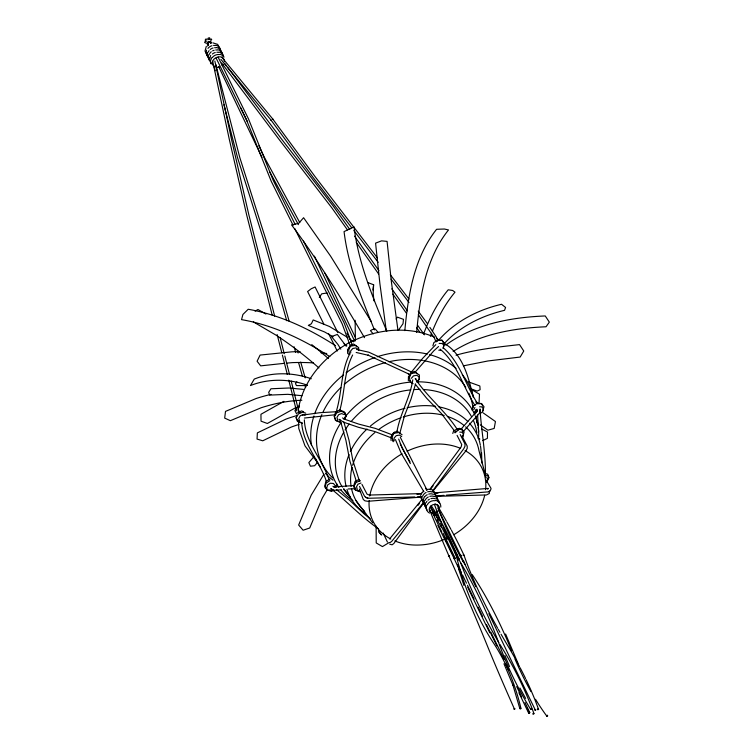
<?xml version="1.0" encoding="UTF-8"?>
<svg xmlns="http://www.w3.org/2000/svg" width="754" height="754" viewBox="0 0 754 754"><rect width="100%" height="100%" fill="white"/><g stroke="black" fill="none" stroke-linecap="round" stroke-linejoin="round"><path stroke-width="1.13" d="M355.125 320.243L355.398 340.808M415.822 379.469L415.85 378.536M479.026 403.795L479.478 394.21L471.043 389.215M367.65 282.505L373.616 284.767L373.192 293.146L373.927 300.874M412.768 379.818C410.195 397.829 399.969 413.814 396.924 431.825M404.832 330.638C408.103 295.37 413.899 257.802 436.594 229.291L444.389 229.018L448.498 229.951C425.548 258.773 419.903 296.812 416.623 332.448M339.762 410.11L339.696 410.742C344.983 392.372 343.805 372.297 352.636 355.002M392.184 436.5L392.514 433.927L394.483 432.051L395.322 432.513M409.479 376.698L409.799 374.125L411.769 372.25L412.617 372.721M372.872 290.045L373.616 284.767M348.951 347.5L351.044 344.88L351.892 345.351M477.037 409.884L476.528 412.306L476.811 411.222L461.137 429.064M480.27 409.309L479.393 413.183L462.956 431.957M487.781 488.583L487.659 489.167L488.224 488.394L434.502 492.88M336.077 486.961L336.633 484.728M354.38 485.444L354.814 483.7M538.573 709.514L538.431 708.788L537.574 709.005L537.715 709.731L538.573 709.514A518.139 171.563 37.3 0 0 526.085 679.618M399.714 433.654L404.474 415.784L410.921 399.337L415.548 384.069M326.784 487.866L327.547 485.058L330.243 483.22L333.466 483.484L335.162 485.642M497.706 628.318A724.575 239.923 37.3 0 1 463.983 555.217L463.39 554.473L463.126 555.444M206.521 50.122L206.106 53.308L207.143 55.824M207.614 52.394L207.209 55.579L209.207 59.293M208.717 54.656L208.302 57.841L209.339 60.358M335.992 486.877L336.821 483.898M432.89 345.813L433.852 342.599L437.537 340.129L442.127 340.412L444.502 343.39L443.182 347.726C460.317 362.325 465.623 385.567 477.791 403.833M422.183 496.245L421.769 499.431L423.767 503.154M424.379 500.779L423.965 503.964L425.963 507.687M425.473 503.05L425.058 506.236L427.056 509.958M426.566 505.321C425.341 508.149 426.811 511.712 429.497 513.106M452.786 433.484L453.465 431.269L457.15 428.8L461.74 429.083L464.115 432.061L462.796 436.396M472.117 410.148L473.22 406.18M475.765 409.601L475.237 411.43L476.321 412.758M411.194 372.353L422.881 358.084L435.793 344.653M462.598 431.392L461.58 428.753L459.714 429.054M482.485 406.067L482.343 404.521L480.76 403.277M344.917 419.394L346.058 416.076L344.107 411.731L339.818 409.997L335.709 411.91L334.192 416.34L336.143 420.685L340.431 422.419M423.616 333.909C429.591 318.113 437.329 302.806 448.215 289.8L452.664 290.478L454.992 292.175C445.303 303.768 438.027 317.17 432.419 331.147M430.383 336.275L431.608 333.202M443.05 348.555L443.955 345.53L442.334 343.541L439.148 343.4M462.664 437.226L463.569 434.2L461.948 432.212L459.723 432.099M349.894 353.569C340.874 371.006 342.118 391.335 336.746 409.903L336.897 412.513M210.63 43.393L210.668 42.101L209.141 42.252M411.364 378.329L413.512 375.869L416.717 375.285L419.017 376.783L419.101 379.535L416.971 382.024M473.644 409.874L474.926 407.499M207.708 42.931L207.548 44.222L208.245 44.42M482.683 411.071L484.002 406.736L481.627 403.758L477.037 403.475L473.352 405.944M206.323 46.324L205.013 51.046L207.011 54.759M210.705 55.4L209.395 60.113L211.393 63.836M211.808 57.672L210.46 60.801L211.007 63.826M327.622 489.054L322.307 498.074L309.715 527.998L303.108 530.232L298.65 525.029L311.242 495.105L323.9 474.257M421.09 493.974L421.986 492.447M424.182 496.98L422.871 501.702L424.87 505.416M486.641 481.797L488.969 477.772L487.687 474.219L484.671 473.276M344.031 419.243L345.021 417.641M486.594 481.957L487.772 479.959L486.924 477.555M296.661 407.857L294.927 410.581L296.633 413.955M519.798 708.524L520.486 708.034L521.023 708.524L520.335 709.024L519.798 708.524L512.937 685.103M319.319 297.387L321.751 293.806L327.179 292.986M396.104 319.083L397.452 317.161L403.484 319.347L403.013 323.692L398.451 330.214M418.14 505.255L419.526 503.37M429.94 489.252L461.175 446.905L461.731 444.558L457.075 435.378M423.965 502.692L393.89 543.455L392.137 544.803L389.705 544.171M432.353 491.316L463.823 448.658L465.011 446.142L464.935 443.918L460.194 434.558M454.907 432.532L456.113 430.968M296.869 381.826L295.464 383.626L296.492 385.586L306.916 385.596M437.094 341.515L438.328 339.969M389.601 538.931L422.052 499.355M430.176 489.44L433.126 485.84M423.644 502.428L391.684 541.41L389.875 542.729M432.57 491.523L466 450.751L467.235 448.262L467.188 446.048L461.995 436.085M314.107 456.5L308.848 462.588L310.441 466.208L314.635 465.718L317.641 462.249M414.728 372.636L433.729 350.912L438.526 346.538M518.922 692.775L528.648 713.086L529.449 713.237L529.751 712.492L524.972 702.492M349.96 346.868L347.537 349.507L347.632 353.409L349.291 354.503M417.019 381.571L419.46 378.838L419.365 374.936L415.727 372.702L411.43 373.456L408.451 376.566L408.357 380.779M455.039 432.824L458.979 429.469M535.067 709.514L534.746 710.221L535.538 710.343L535.858 709.637L535.067 709.514A939.06 27.116 62.1 0 1 503.974 645.179A1313.204 37.917 62.1 0 0 488.837 613.624M209.197 39.302L209.772 38.068L209.197 37.7L207.821 38.426L208.387 39.453M439.186 339.573C455.51 321.345 477.913 309.771 501.542 304.277L505.576 307.453L504.549 310.328C481.731 315.728 459.827 326.51 443.861 343.994M434.558 504.417L435.35 504.03L435.699 504.643M514.209 708.534L513.879 709.222L514.671 709.344L514.991 708.656L514.209 708.534A518.139 25.674 63 0 1 486.924 644.783A724.575 35.9 63 0 0 448.762 555.623A658.628 32.629 63 0 1 429.799 510.335L430.477 510.194M445.755 345.096C474.37 324.163 510.467 317.349 545.255 315.954L549.336 322.137L546.028 326.774C513.794 328.094 480.788 333.947 453.135 351.43M480.1 413.588L482.551 411.901L483.455 408.885L481.834 406.887L479.61 406.774M487.913 478.799L488.799 477.433L487.715 475.67L486.594 475.331M349.319 342.599C324.022 356.623 303.07 380.299 298.339 409.516L298.386 411.75M329.856 480.628L326.171 483.107L324.936 487.31L327.311 490.279M209.753 39.378L211.252 38.972L211.676 39.481L210.781 40.612M389.139 542.531L382.438 546.603L376.218 542.927L376.114 526.245M255.097 311.185L257.943 309.489L265.936 314.041M329.837 479.176L325.907 481.344L324.795 485.802L327.151 489.949L331.59 491.354L333.56 490.27M283.9 401.364L260.95 414.285L261.025 421.166L267.359 423.484L296.237 407.367M297.378 412.985L301.449 410.902L303.636 411.675M359.111 479.393L355.04 481.476L353.664 485.972L355.784 490.241L360.158 491.787M482.777 440.609L487.423 438.338L487.489 432.023L481.646 428.96M210.441 43.43L211.544 42.403L210.498 41.593M350.403 342.156C376.34 329.112 407.603 325.568 434.709 337.208M457.942 428.64L459.62 428.329L460.025 429.299M440.091 340.384L441.957 340.082L443.135 342.259M456.038 355.191C476.726 349.291 498.206 347 519.534 344.606L523.766 351.015L520.166 357.047L487.942 360.968L463.371 365.86M546.923 716.3L547.677 715.848L547.319 715.216L546.565 715.669L546.923 716.3A518.139 227.831 -81.2 0 1 535.5 699.26M302.326 415.143L319.875 412.702L337.038 411.675M304.38 418.036L335.2 414.738M456.34 555.17L457.103 554.35L456.311 554.218L456.01 554.953A1313.204 803.981 -29.2 0 1 499.497 644.915A939.06 574.916 -29.2 0 0 530.599 709.25L531.381 709.373L531.683 708.628L530.901 708.506L530.599 709.25M208.839 41.772L207.463 42.497L208.472 45.278M460.496 556.141L461.269 555.349L460.477 555.217L460.166 555.934M350.704 346.086L355.332 345.379L358.64 347.566L358.706 350.497M208.179 44.052L207.359 44.184L206.737 43.063M458.998 558.978L458.225 559.77L459.026 559.92M284.286 363.334L260.677 365.86L257.095 361.232L260.102 355.077L291.911 351.826A104.919 50.546 -3.2 0 1 300.083 351.703M286.624 363.126L292.486 362.617A104.919 50.546 -3.2 0 1 313.41 362.91M416.953 494.247L421.637 493.879M420.911 497.14L367.754 501.287L365.002 500.854L363.296 499.497L359.356 489.073M435.935 495.962L444.031 495.331M446.34 495.152L487.942 491.9L490.128 491.156L491.061 488.743L490.703 487.772L485.981 479.978M341.411 489.817L334.069 490.241L330.638 488.658M354.314 485.501L333.881 487.009L334.964 487.367L332.919 486.292M348.159 488.95L355.087 488.715M421.656 493.587L369.215 495.058L367.019 494.134L361.967 484.398M434.511 493.229L438.008 493.125M414.898 496.961L369.092 498.253L366.35 497.763L364.644 496.386L359.507 486.453M417.245 496.895L420.77 496.792M434.888 496.396L486.547 494.944L489.318 493.484L489.355 490.882M299.517 406.962L297.246 406.943A110.48 54.231 -34.8 0 1 299.423 405.916M360.987 482.994L357.962 484.181L356.538 486.726L357.33 489.544M206.294 41.319L204.834 41.8L204.664 42.526L205.889 43.072M438.762 350.195L440.6 350.242M212.854 42.865L217.633 44.345L219.64 48.068M327.971 490.402L331.977 490.609M328.914 490.091L331.741 490.307M303.315 389.384L289.187 387.99L270.978 388.772L268.688 392.344L269.659 395.096L287.868 394.323L301.996 395.718M411.665 382.966L412.184 383.041M339.724 421.806L335.417 420.317L334.352 416.679L336.812 412.815L340.997 411.307L345.153 412.777L346.218 416.415M367.82 498.092L365.615 497.206M301.826 422.683L297.434 421.363L296.162 417.81L298.443 413.88L302.58 412.202L305.822 413.183M360.469 480.741L356.114 482.372L353.824 486.302L355.106 489.864L359.13 491.118M381.712 535.104L378.678 532.013M356.576 349.432L368.96 352.25L410.393 371.449L411.844 372.768M356.171 352.457L368.536 355.341L367.914 355.068L408.885 374.059L408.272 373.786L409.78 375.181M205.983 40.782L205.286 40.593L205.446 39.293L206.219 38.954L207.133 39.764M215.767 45.221C218.896 45.674 220.979 48.887 220.771 51.913M216.86 47.493L219.829 48.887L221.827 52.601M217.953 49.764C221.082 50.216 223.175 53.421 222.958 56.446M219.056 52.026L222.025 53.421L224.023 57.144M220.149 54.297L223.118 55.692M475.661 402.08L477.678 402.711M435.812 500.42C438.941 500.873 441.024 504.077 440.817 507.103M305.21 415.096L303.165 414.493L300.29 415.69L298.735 418.489L299.668 421.052M311.279 378.734C292.929 372.335 272.43 371.807 254.249 379.083L250.479 385.558C268.65 378.291 289.159 378.81 307.5 385.209M468.46 381.882L479.855 385.991L480.128 389.705L477.15 391.1L469.978 388.451M302.495 423.296L298.122 421.74L296.002 417.471M344.455 414.625L341.534 413.597L338.631 414.681L336.953 417.424L337.735 420.044M392.523 434.945L375.266 428.376L358.716 424.097L344.324 419.139L345.021 419.544L342.552 417.933M391.609 437.942L374.785 431.524L358.273 427.245L343.617 422.202L339.046 419.262M476.707 402.513L477.819 403.06M477.018 402.777L478.14 403.324M477.904 438.046L479.855 439.073M333.014 336.736L324.588 331.958L308.311 325.408L311.374 323.796L313.193 319.941L329.46 326.491L347.085 337.104M253.316 321.864L276.303 335.313A119.264 35.504 40.5 0 1 318.876 367.895M335.511 345.662C308.857 328.518 279.593 314.738 248.198 309.263L242.92 314.456L241.544 319.63C273.325 325.153 302.872 339.253 329.828 356.614M358.291 349.413L355.992 347.914L352.787 348.499L350.638 350.959L350.695 352.797M401.731 436.575L399.432 435.086L396.227 435.661L394.078 438.121L394.154 440.873M465.18 564.397A724.575 318.612 -81.2 0 0 463.22 561.711L463.192 560.75L463.993 561.268M410.459 381.958L413.107 383.701M398.772 432.306L397 431.147L393.645 433.201L392.155 437.311L393.173 441.75M208.104 57.031L209.452 57.917M436.613 338.461L439.469 340.337M443.267 342.853C463.06 353.617 468.375 377.132 473.333 397.33M402.08 434.738L398.772 432.551L394.144 433.258L390.977 436.679L391.072 440.572M431.957 489.582L434.266 491.674L435.303 494.19M433.06 491.853L435.36 493.936L436.396 496.452M434.153 494.115L436.453 496.207L437.49 498.724M435.247 496.386L437.556 498.479L438.621 502.569M436.349 498.658L438.649 500.741L439.686 503.257M455.18 558.601L454.832 557.979L454.049 558.394L460.27 571.777M454.398 559.016L437.904 525.472M533.926 713.501L533.125 713.341L532.805 714.047L533.606 714.208L533.926 713.501A939.06 574.916 -29.2 0 0 502.824 649.166A1313.204 803.981 -29.2 0 1 499.949 644.434M529.751 712.492L528.95 712.341L528.648 713.086M210.328 42.13L210.96 43.251M483.107 412.862L495.453 421.533L494.181 428.432L487.885 430.195L480.289 424.86M476.49 422.193L478.394 423.522M349.856 339.064L353.579 341.798M344.05 343.843L346.84 345.897M370.261 518.705L364.813 514.558L349.592 500.26L336.689 489.789M378.433 528.818C361.515 516.99 347.34 501.881 331.317 488.969M440.1 349.111C457.442 363.711 462.975 387.028 475.02 405.52M377.942 332.175L375.2 328.933L372.448 329.545L370.44 330.638L373.183 333.881M210.008 41.885L208.783 41.329L208.085 41.781L208.472 44.722M272.637 118.859L315.068 176.625L377.396 257.896M208.208 43.986L208.641 44.514M221.808 57.266L273.08 119.386M220.913 59.387L271.44 120.593L271.006 120.065L312.995 177.303L351.684 227.746M417.433 373.701L414.285 371.345L410.93 373.409L409.441 377.518L410.148 381.571M415.171 384.088L426.736 398.338L441.335 413.456L454.53 430.977M356.708 346.331L353.56 343.975L350.205 346.039L348.716 350.148L349.733 354.587M399.658 432.89L400.148 433.493M422.674 500.882L421.194 498.601L420.638 495.585M390.289 274.71L408.922 298.999M418.234 311.138L427.282 323.466M353.833 230.545L378.188 262.307M391.09 279.131L408.998 302.477M418.31 314.625L434.323 337.849L436.048 341.967M224.692 63.421L226.106 65.296M227.51 67.172L281.091 138.463L333.475 206.407L349.752 229.405M221.648 62.987L279.461 139.905L331.835 207.85L347.443 229.885M457.819 430.308C445.84 411.213 427.584 397.377 415.2 378.621M355.973 500.486L372.674 522.833M342.589 487.103L341.26 485.34A73.666 58.209 -25.8 0 1 343.862 432.023M343.909 488.875L350.516 497.715M317.585 462.711L304.993 445.868L298.772 428.526L298.593 420.694M387.433 542.06L383.173 533.021M354.503 236.115L378.913 270.611M391.807 288.82L407.405 310.865M417.575 325.238L424.361 334.823M356.256 242.345L378.64 273.975M392.881 294.098L406.444 313.268M416.623 327.641L420.016 332.439M429.884 327.377L436.396 337.17L437.688 340.261M430.43 506.697L434.898 513.615M354.163 486.321L355.7 488.799M346.133 346.152L337.377 334.446L331.487 336.557L338.028 344.597L340.808 349.177M371.383 321.722L330.516 256.03L303.589 217.718L298.622 223.401L291.534 224.862C318.405 260.724 341.722 299.112 364.484 337.669M410.016 461.834L402.278 448.319L398.696 439.101M425.52 488.168L426.707 490.194M423.852 491.712L401.194 453.22L395.435 439.591M437.047 519.76L441.599 527.574M378.536 530.505L380.893 534.652M299.932 412.806L298.301 409.959L298.603 410.581L291.214 381.053M400.299 437.273L427.047 490.109M400.214 443.776L410.355 463.616M519.921 687.978L525.632 698.411M299.781 222.59L264.418 157.416L258.867 145.786M269.762 171.893L298.396 224.654M295.106 224.343L273.193 180.3L248.481 118.906L218.132 57.191M303.457 241.12L344.144 322.901L352.127 344.54M293.155 225.38L271.252 181.337L246.53 119.943L216.181 58.218M294.72 228.519L342.193 323.937L350.186 345.568M337.82 332.599L315.097 286.972L311.223 288.773L307.613 291.534L324.003 324.427M328.546 333.56L337.236 351.044M434.926 513.37L435.953 515.444M436.971 517.508L437.999 519.581M441.062 525.792L447.706 539.251M430.534 507.517L434.804 516.254M490.901 632.267L504.228 659.58M443.154 533.389L455.171 558.205M489.789 632.851L467.678 587.206M240.705 107.709L247.265 121.46M218.566 66.427L261.958 157.388M324.917 273.165L355.106 337M314.418 256.106L354.663 341.223M347 333.061L349.95 339.451M503.974 663.793L513.069 685.461M328.848 479.11C321.901 458.734 305.21 442.117 304.343 419.837M326.218 480.854C319.517 460.788 303.023 444.492 301.694 422.749M386.793 331.213C372.9 297.528 358.442 263.363 354.041 226.888L344.06 231.601C348.188 265.926 361.609 298.113 374.436 329.922M505.595 633.991L517.979 663.294M504.897 655.528L509.544 666.517M339.828 419.667L341.147 423.305M410.119 380.318L410.346 380.996M392.834 440.119L393.06 440.798M458.734 569.27L463.936 585.396M359.564 481.401L352.91 460.769L348.951 440.016L343.843 421.91M356.463 481.655L349.884 461.165L345.916 440.355L340.997 422.824M289.159 321.27L267.359 244.239L239.744 157.369L215.842 64.524M297.5 350.714L298.141 352.985M300.705 362.043L305.2 377.905M286.718 320.704L265.238 244.814L237.623 157.944L223.919 104.731M294.098 346.765L295.7 352.42M298.584 362.617L302.439 376.208M305.002 385.275L305.643 387.537M473.154 407.292L472.56 405.058A81.441 64.344 -25.8 0 0 468.884 393.211M474.332 411.759L474.916 413.993M475.51 416.227L477.866 425.162A77.37 61.131 -25.8 0 0 475.774 417.386M485.934 477.065L478.997 450.769A67.002 52.95 -25.8 0 0 465.614 426.83M214.004 66.229L215.173 70.763M274.673 316.143L248.848 214.805L231.365 138.727L214.852 61.008M280.186 337.783L284.249 353.72M284.823 356.001L289.47 374.22M272.222 315.229L246.69 215.022L229.207 138.953L212.694 61.225M277.161 334.587L281.798 352.806M282.382 355.077L287.312 374.436M288.763 380.129L296.445 410.798M397.933 330.073L391.401 281.902L387.075 241.384L381.571 240.856L375.577 243.146L379.893 283.664L386.265 330.704M479.978 409.083C481.363 430.911 485.661 452.485 485.406 474.426M476.83 409.205L477.103 411.109M477.584 415.086L478.658 431.825M481.57 452.654L481.9 463.031M431.147 505.548A658.628 374.125 -47.5 0 1 455.416 552.211A724.575 411.59 -47.5 0 0 493.597 643.143A518.139 294.324 -47.5 0 1 520.891 708.176M496.877 645.895A1313.204 37.917 62.1 0 1 491.061 633.963M490.581 632.983A1313.204 37.917 62.1 0 1 486.509 624.623M482.503 616.367A1313.204 37.917 62.1 0 1 478.064 607.206M474.077 598.968A1313.204 37.917 62.1 0 1 467.471 585.264M466.472 583.191A1313.204 37.917 62.1 0 1 462.532 574.963M461.552 572.936A1313.204 37.917 62.1 0 1 457.706 564.887M432.117 512.126A1192.781 34.439 62.1 0 1 434.012 516M434.483 516.961A1192.781 34.439 62.1 0 1 441.919 532.23M444.37 537.272A1192.781 34.439 62.1 0 1 446.915 542.512M449.422 547.696A1192.781 34.439 62.1 0 1 452.409 553.86M505.406 663.36A939.06 27.116 62.1 0 1 508.846 670.438M516.66 686.592A939.06 27.116 62.1 0 1 521.711 697.082M527.074 708.27A939.06 27.116 62.1 0 1 529.449 713.237M427.254 504.888A6.315 4.986 -25.8 0 1 435.143 500.713M430.308 511.957A5.24 4.138 -25.8 0 1 432.853 504.737A5.24 4.138 -25.8 0 1 439.28 508.328M438.328 510.552A5.24 4.138 -25.8 0 1 436.283 512.268M432.419 512.937A5.24 4.138 -25.8 0 1 431.26 512.579M426.161 502.626A6.315 4.986 -25.8 0 1 426.934 501.316M428.027 500.175A6.315 4.986 -25.8 0 1 429.394 499.261M430.911 498.639A6.315 4.986 -25.8 0 1 435.435 498.875M425.067 500.354A6.315 4.986 -25.8 0 1 428.291 496.99M429.818 496.377A6.315 4.986 -25.8 0 1 434.342 496.613M424.738 496.782A6.315 4.986 -25.8 0 1 427.198 494.718M428.724 494.106A6.315 4.986 -25.8 0 1 433.239 494.341M422.871 495.821A6.315 4.986 -25.8 0 1 426.104 492.456M427.622 491.834A6.315 4.986 -25.8 0 1 432.146 492.07M422.542 492.249A6.315 4.986 -25.8 0 1 423.644 491.099M426.528 489.572A6.315 4.986 -25.8 0 1 431.052 489.808M475.831 586.725A1313.204 37.917 62.1 0 0 460.477 555.217A1192.781 34.439 62.1 0 1 437.782 507.989M207.972 48.397A6.315 4.986 -25.8 0 1 211.959 45.721M213.552 45.438A6.315 4.986 -25.8 0 1 215.088 45.523M207.473 46.022A5.24 4.138 -25.8 0 1 208.387 45.061M208.302 51.969A6.315 4.986 -25.8 0 1 209.075 50.659M210.178 49.519A6.315 4.986 -25.8 0 1 213.062 47.983M214.645 47.709A6.315 4.986 -25.8 0 1 216.191 47.785M209.405 54.231A6.315 4.986 -25.8 0 1 211.271 51.781M212.628 50.867A6.315 4.986 -25.8 0 1 214.155 50.254M215.738 49.971A6.315 4.986 -25.8 0 1 217.284 50.056M212.364 54.052A6.315 4.986 -25.8 0 1 215.248 52.526M216.841 52.243A6.315 4.986 -25.8 0 1 218.377 52.328M212.364 57.464A6.315 4.986 -25.8 0 1 219.48 54.59M214.749 66.767A6.315 4.986 -25.8 0 1 215.917 57.672A6.315 4.986 -25.8 0 1 224.4 61.649M223.25 64.326A6.315 4.986 -25.8 0 1 222.147 65.475M219.263 67.002A6.315 4.986 -25.8 0 1 216.134 67.2M472.23 574.595A724.575 318.612 -81.2 0 1 511.589 650.759M463.22 561.711A658.628 289.611 -81.2 0 1 438.696 509.93M530.995 691.606A518.139 227.831 -81.2 0 1 515.001 659.043M501.052 634.227A724.575 239.923 37.3 0 0 507.47 645.188A518.139 171.563 37.3 0 1 519.572 666.668M499.93 632.257A724.575 239.923 37.3 0 1 498.253 629.298M436.736 504.577A658.628 218.085 37.3 0 1 446.293 520.948M446.83 521.9A658.628 218.085 37.3 0 1 450.996 529.468M451.505 530.401A658.628 218.085 37.3 0 1 463.983 555.217M520.09 667.676A518.139 171.563 37.3 0 1 525.576 678.543M333.032 480.166A85.145 67.276 -25.8 0 1 329.489 477.301M328.65 476.556A85.145 67.276 -25.8 0 1 325.455 473.418M320.507 467.367A85.145 67.276 -25.8 0 1 315.483 458.536M311.449 445.058A85.145 67.276 -25.8 0 1 313.937 415.963M314.682 413.786A85.145 67.276 -25.8 0 1 343.343 374.955M346.095 372.825A85.145 67.276 -25.8 0 1 374.964 357.519M377.179 356.774A85.145 67.276 -25.8 0 1 427.339 354.05M429.62 354.625A85.145 67.276 -25.8 0 1 456.066 368.376M462.334 374.776A85.145 67.276 -25.8 0 1 472.862 394.936M480.543 446.359A70.716 55.881 -25.8 0 1 481.024 456.792M365.709 513.87A70.716 55.881 -25.8 0 1 346.944 489.45M346.039 486.17A70.716 55.881 -25.8 0 1 349.055 454.577M350.403 451.505A70.716 55.881 -25.8 0 1 367.057 429.017M370.44 426.029A70.716 55.881 -25.8 0 1 404.964 408.291M407.179 407.744A70.716 55.881 -25.8 0 1 435.614 406.331M438.998 406.887A70.716 55.881 -25.8 0 1 467.885 421.561M469.459 423.22A70.716 55.881 -25.8 0 1 480.355 445.246M478.206 427.282A77.37 61.131 -25.8 0 1 478.573 438.31M352.91 500.552A77.37 61.131 -25.8 0 1 341.025 490.119M338.885 487.386A77.37 61.131 -25.8 0 1 340.704 423.032M344.795 417.33A77.37 61.131 -25.8 0 1 411.307 382.061M416.962 381.816A77.37 61.131 -25.8 0 1 472.466 410.11M473.003 411.1A77.37 61.131 -25.8 0 1 474.945 415.237M364.682 511.382A67.002 52.95 -25.8 0 1 351.515 488.583M351.11 486.387A67.002 52.95 -25.8 0 1 352.014 467.546M352.618 465.284A67.002 52.95 -25.8 0 1 374.851 432.56M378.451 429.714A67.002 52.95 -25.8 0 1 401.071 417.725M403.277 416.99A67.002 52.95 -25.8 0 1 444.2 415.445M447.405 416.406A67.002 52.95 -25.8 0 1 463.955 425.407M473.437 420.543A73.666 58.209 -25.8 0 1 476.858 432.853M350.026 496.566A73.666 58.209 -25.8 0 1 343.56 489.026M345.087 429.987A73.666 58.209 -25.8 0 1 349.168 424.068M351.289 421.401A73.666 58.209 -25.8 0 1 410.77 389.865M414.219 389.573A73.666 58.209 -25.8 0 1 419.94 389.413M423.362 389.516A73.666 58.209 -25.8 0 1 471.363 416.349M332.787 477.951A81.441 64.344 -25.8 0 1 321.883 414.577M322.787 412.542A81.441 64.344 -25.8 0 1 340.836 387.565M344.239 384.436A81.441 64.344 -25.8 0 1 385.454 362.58M388.866 361.75A81.441 64.344 -25.8 0 1 422.466 360.459M423.588 360.648A81.441 64.344 -25.8 0 1 465.746 387.292M465.077 450.59A60.593 47.879 -25.8 0 1 485.614 489.685M484.69 495.274A60.593 47.879 -25.8 0 1 453.776 534.709M447.801 537.875A60.593 47.879 -25.8 0 1 394.86 540.938M390.779 539.025A60.593 47.879 -25.8 0 1 369.158 500.59M369.733 496.019A60.593 47.879 -25.8 0 1 402.08 453.804M407.075 451.203A60.593 47.879 -25.8 0 1 460.025 448.149M455.001 552.918A1192.781 730.249 -29.2 0 1 443.211 527.074M441.043 521.815A1192.781 730.249 -29.2 0 1 434.568 504.803M301.854 400.251A110.131 64.533 -27.6 0 0 261.091 407.782L230.356 420.694L224.683 418.093L225.503 411.392L256.228 398.47A110.131 64.533 -27.6 0 1 271.016 394.399M311.76 344.635A119.264 35.504 40.5 0 1 328.376 358.574M298.98 424.445A105.013 67.294 -34.3 0 0 291.195 427.094L262.741 440.798L257.057 439.073L257.359 432.89L285.813 419.186A105.013 67.294 -34.3 0 1 296.944 415.567M320.968 352.806A104.919 50.546 -3.2 0 1 326.765 353.513M498.818 642.531A1313.204 803.981 -29.2 0 1 460.892 563.389M448.168 536.876A1192.781 730.249 -29.2 0 1 459.337 559.204M433.427 511.419A1192.781 730.249 -29.2 0 1 439.29 521.089M440.43 523.04A1192.781 730.249 -29.2 0 1 442.127 525.981M454.558 552.23L454.869 553.087L455.548 552.569L454.558 552.23M448.762 555.623L448.442 556.329L449.243 556.471L449.563 555.764L448.762 555.623"/></g></svg>
